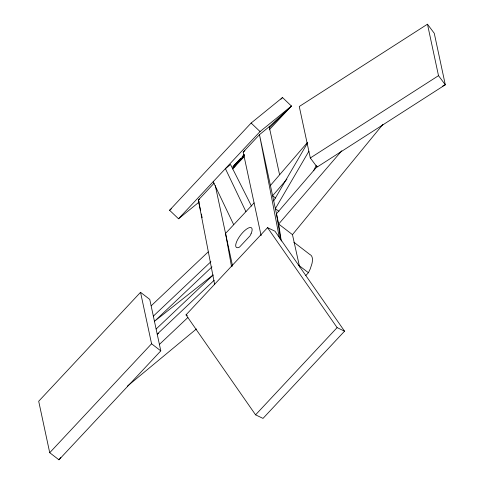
<?xml version="1.0" encoding="UTF-8"?>
<svg xmlns="http://www.w3.org/2000/svg" width="484" height="484" viewBox="0 0 484 484"><rect width="100%" height="100%" fill="white"/><g stroke="black" fill="none" stroke-linecap="round" stroke-linejoin="round"><path stroke-width="0.73" d="M305.84 275.475L308.411 272.728L310.256 268.904L311.932 263.768A31.539 10.648 -52.5 0 0 309.954 254.572L293.891 242.23M313.565 170.779L316.282 165.401M273.714 200.902L307.709 142.713M308.919 151.177L275.372 208.616L278.947 211.369M58.951 459.8L160.791 350.864L149.756 299.396L140.535 292.312L38.696 401.242L49.725 452.715L58.951 459.8L60.802 457.428M299.62 267.047L292.463 234.637L382.911 124.376M281.277 241.038L278.675 224.044L270.411 185.475L307.364 142.562M286.903 179.159L272.613 195.748L275.59 198.035M317.371 166.272L276.473 213.759L280.696 239.592M341.752 150.814L278.675 224.044L292.463 234.637M234.462 166.478L235.073 165.77L234.395 166.423M269.515 127.77L291.441 106.056L260.065 131.557L178.523 218.774L169.588 210.262L251.123 123.045L282.499 97.544L291.441 106.056L269.249 129.791M280.95 99.196L282.499 97.544M214.134 183.158L198.349 200.043L214.6 284.253M261.124 235.69L243.174 152.097L259.472 134.667L269.207 126.729L291.441 106.056M244.341 154.493L242.194 156.792L244.142 154.874M243.948 156.211L237.971 162.606L237.124 163.296L242.448 157.602L232.931 166.708L240.403 158.716L241.002 158.226L235.079 164.566L244.353 155.497M232.604 168.983L243.96 156.84M254.076 202.923L225.544 233.445L231.552 266.738M49.725 452.715L151.571 343.779L140.535 292.312M186.013 314.878L267.549 227.655L274.985 231.219L344.548 331.183L263.012 418.4L255.576 414.836L186.013 314.878L187.362 315.526M255.576 414.836L337.112 327.614L344.548 331.183M234.171 166.659L233.33 167.603L236.15 164.645L232.308 168.644L234.274 166.75M211.998 266.853L154.577 321.231L213.02 274.985M156.175 328.975L213.105 275.087M151.183 305.809L208.144 251.946M153.392 316.094L210.897 261.711M157.233 334.117L214.212 280.242M159.436 344.402L187.925 317.456M127.316 386.214L196.437 328.945M169.588 210.262L171.33 208.846M178.523 218.774L199.438 201.774M243.174 152.097L244.898 150.699M199.499 199.112L198.349 200.043L200.558 210.365M157.457 334.123L158.698 333.258M427.469 24.2L299.269 106.504L310.304 157.978L317.105 167.077L445.304 84.773L434.269 33.299L427.469 24.2L438.504 75.673L445.304 84.773L442.618 86.11M310.304 157.978L438.504 75.673M298.894 265.413L308.411 272.728M151.571 343.779L160.791 350.864M251.123 123.045L260.065 131.557M267.549 227.655L337.112 327.614M251.511 206.081L230.517 164.493L225.429 168.698L245.926 211.641M213.196 181.748L233.705 224.715M269.207 126.729L279.57 174.676M270.411 185.475L259.472 134.667L279.431 238.08M232.592 266.206L215.277 185.56M201.35 214.049L202.137 217.733M251.051 233.802L249.992 235.883L239.507 247.1L238.122 247.639A12.354 4.168 -52.5 0 1 237.59 239.695A12.354 4.168 -52.5 0 1 248.601 227.916A12.354 4.168 -52.5 0 1 251.051 233.802"/></g></svg>
